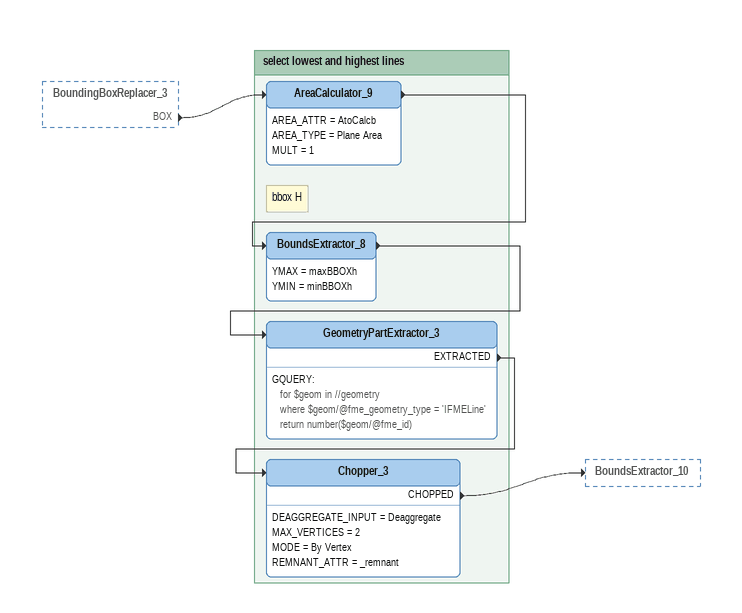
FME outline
BoundingBoxReplacer_3 [outside]
    BOX -> AreaCalculator_9

Bookmark: select lowest and highest lines
AreaCalculator_9
    AREA_ATTR = AtoCalcb
    AREA_TYPE = Plane Area
    MULT = 1
    -> BoundsExtractor_8
Note: bbox H
BoundsExtractor_8
    YMAX = maxBBOXh
    YMIN = minBBOXh
    -> GeometryPartExtractor_3
GeometryPartExtractor_3
    GQUERY:
      for $geom in //geometry
      where $geom/@fme_geometry_type = 'IFMELine'
      return number($geom/@fme_id)
    EXTRACTED -> Chopper_3
Chopper_3
    DEAGGREGATE_INPUT = Deaggregate
    MAX_VERTICES = 2
    MODE = By Vertex
    REMNANT_ATTR = _remnant
    CHOPPED -> BoundsExtractor_10
